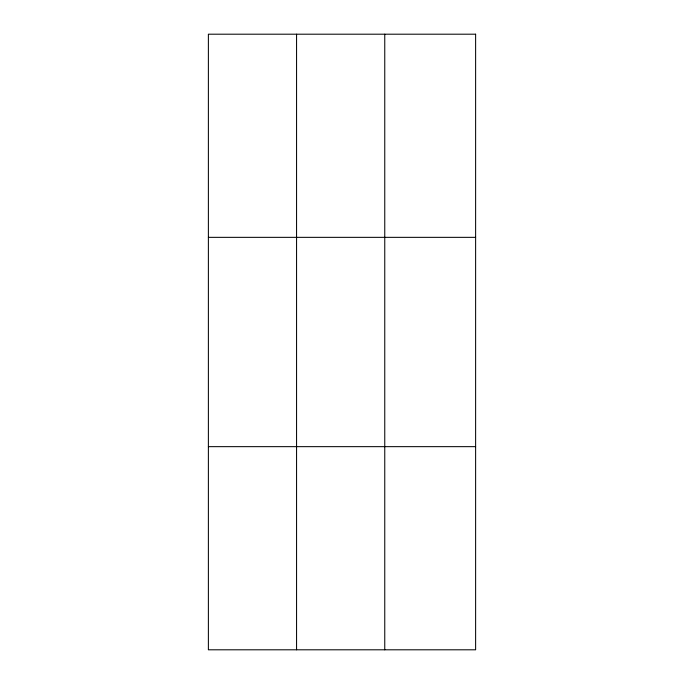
<?xml version="1.0" encoding="UTF-8"?>
<svg xmlns="http://www.w3.org/2000/svg" width="684" height="684" viewBox="0 0 684 684"><rect width="100%" height="100%" fill="white"/><g stroke="black" fill="none" stroke-linecap="round" stroke-linejoin="round"><path stroke-width="1.03" d="M296.565 34.2L296.565 649.8M384.759 34.2L384.759 649.8M208.381 237.348L475.619 237.348M208.381 446.652L475.619 446.652M475.619 34.2L475.619 649.8L208.381 649.8L208.381 34.2L475.619 34.2"/></g></svg>
